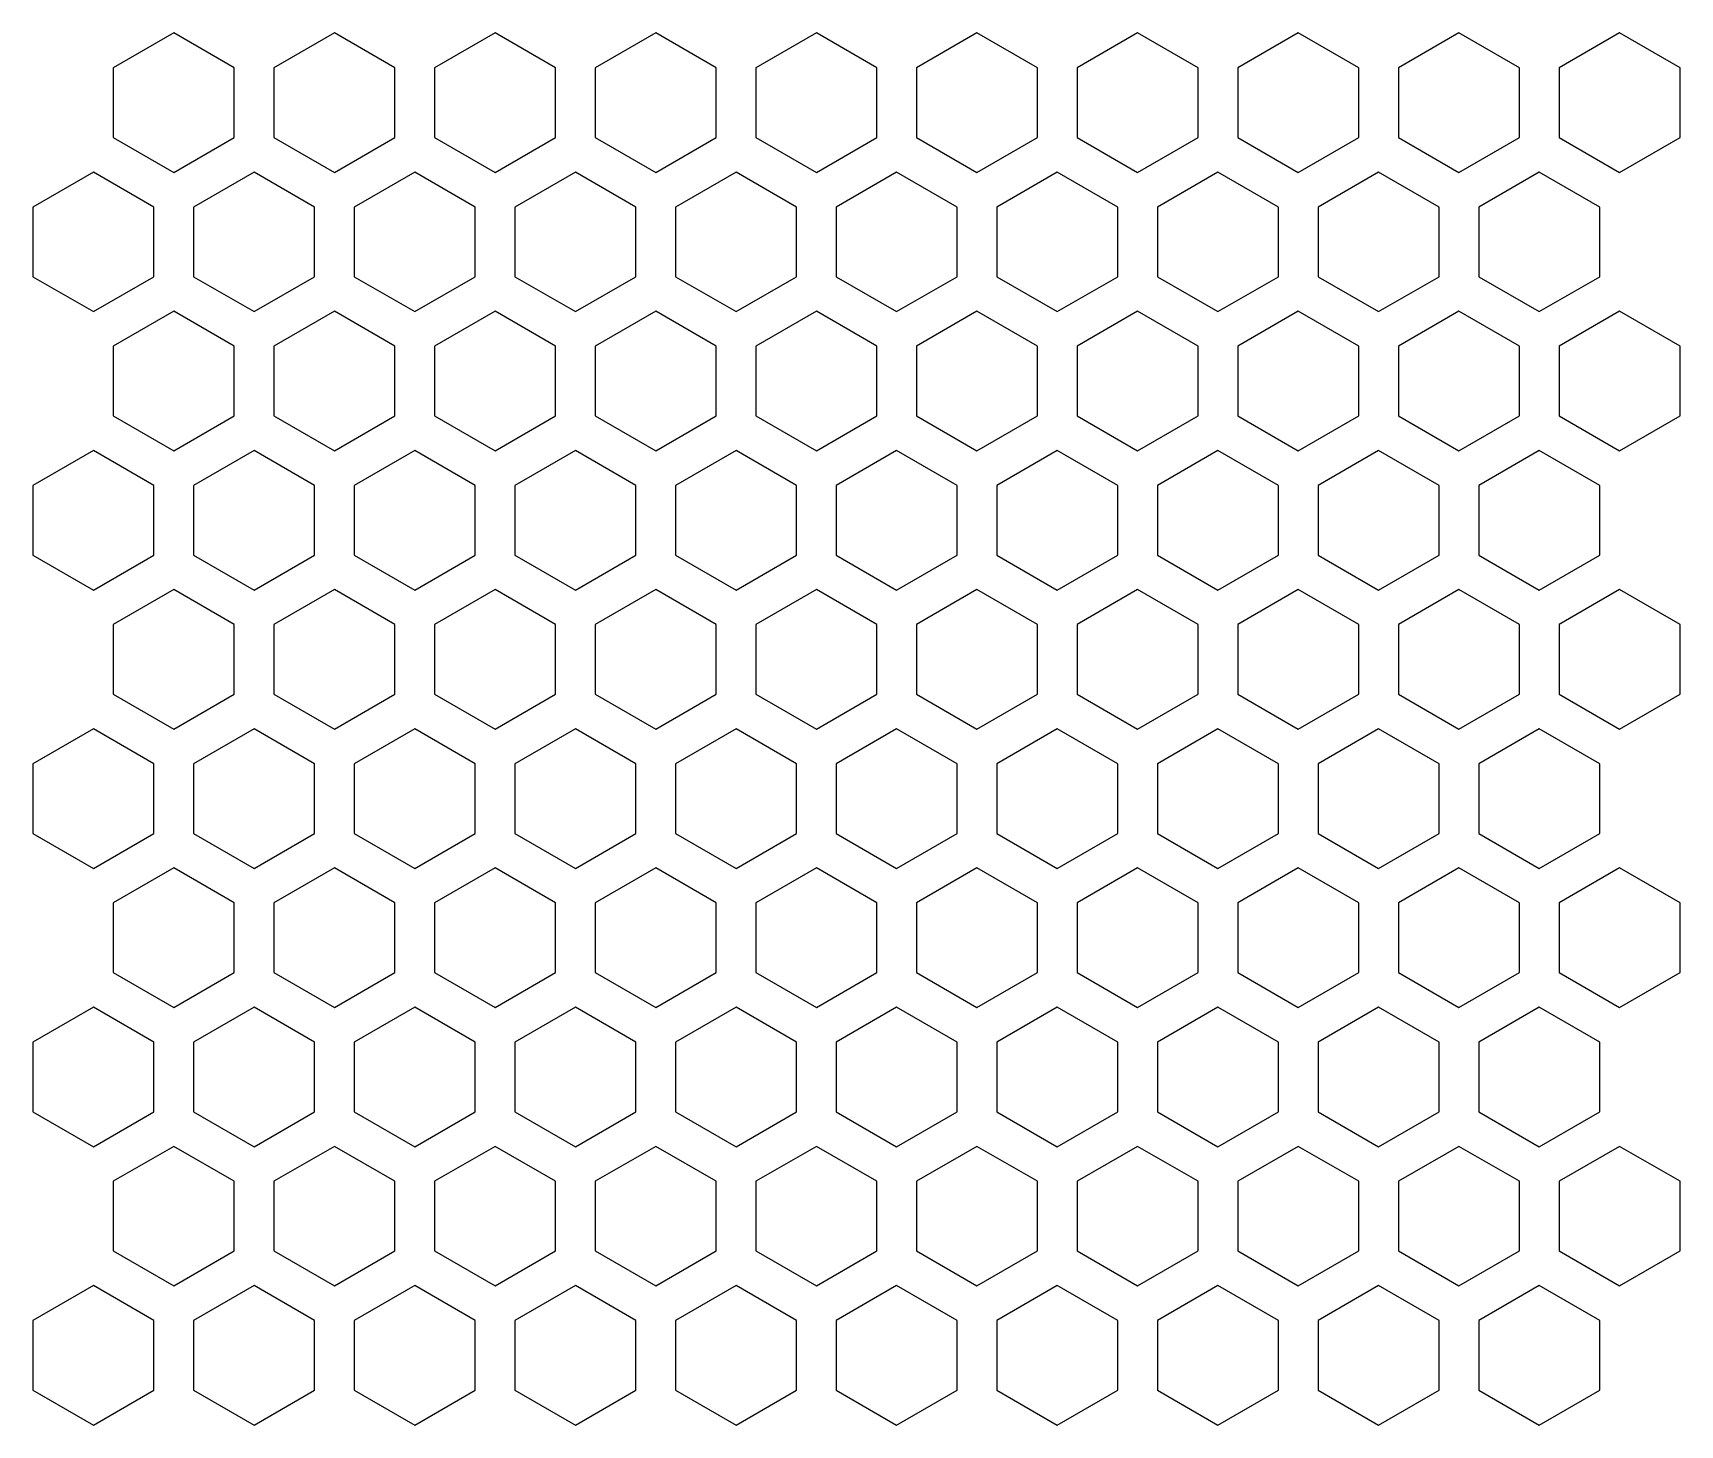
# Model space of a CAD drawing. Header units: millimetres. Extents: x -1.5 to 39.8, y -1.8 to 33.2.
import ezdxf

# ---------------------------------------------------------------- set-up
doc = ezdxf.new("R2010")
doc.units = ezdxf.units.MM
doc.layers.get('0').update_dxf_attribs({"linetype": 'CONTINUOUS'})

msp = doc.modelspace()

# ---------------------------------------------------------------- linework, layer by layer
for points in [[(3.531089, 32.294229), (2.015544, 33.169229), (0.5, 32.294229), (0.5, 30.544229), (2.015544, 29.669229), (3.531089, 30.544229)], [(7.562178, 32.294229), (6.046633, 33.169229), (4.531089, 32.294229), (4.531089, 30.544229), (6.046633, 29.669229), (7.562178, 30.544229)], [(11.593267, 32.294229), (10.077722, 33.169229), (8.562178, 32.294229), (8.562178, 30.544229), (10.077722, 29.669229), (11.593267, 30.544229)], [(15.624356, 32.294229), (14.108811, 33.169229), (12.593267, 32.294229), (12.593267, 30.544229), (14.108811, 29.669229), (15.624356, 30.544229)], [(19.655445, 32.294229), (18.1399, 33.169229), (16.624356, 32.294229), (16.624356, 30.544229), (18.1399, 29.669229), (19.655445, 30.544229)], [(23.686533, 32.294229), (22.170989, 33.169229), (20.655445, 32.294229), (20.655445, 30.544229), (22.170989, 29.669229), (23.686533, 30.544229)], [(27.717622, 32.294229), (26.202078, 33.169229), (24.686533, 32.294229), (24.686533, 30.544229), (26.202078, 29.669229), (27.717622, 30.544229)], [(31.748711, 32.294229), (30.233167, 33.169229), (28.717622, 32.294229), (28.717622, 30.544229), (30.233167, 29.669229), (31.748711, 30.544229)], [(35.7798, 32.294229), (34.264256, 33.169229), (32.748711, 32.294229), (32.748711, 30.544229), (34.264256, 29.669229), (35.7798, 30.544229)], [(39.810889, 32.294229), (38.295345, 33.169229), (36.7798, 32.294229), (36.7798, 30.544229), (38.295345, 29.669229), (39.810889, 30.544229)], [(1.515544, 28.803203), (0, 29.678203), (-1.515544, 28.803203), (-1.515544, 27.053203), (0, 26.178203), (1.515544, 27.053203)], [(5.546633, 28.803203), (4.031089, 29.678203), (2.515544, 28.803203), (2.515544, 27.053203), (4.031089, 26.178203), (5.546633, 27.053203)], [(9.577722, 28.803203), (8.062178, 29.678203), (6.546633, 28.803203), (6.546633, 27.053203), (8.062178, 26.178203), (9.577722, 27.053203)], [(13.608811, 28.803203), (12.093267, 29.678203), (10.577722, 28.803203), (10.577722, 27.053203), (12.093267, 26.178203), (13.608811, 27.053203)], [(17.6399, 28.803203), (16.124356, 29.678203), (14.608811, 28.803203), (14.608811, 27.053203), (16.124356, 26.178203), (17.6399, 27.053203)], [(21.670989, 28.803203), (20.155445, 29.678203), (18.6399, 28.803203), (18.6399, 27.053203), (20.155445, 26.178203), (21.670989, 27.053203)], [(25.702078, 28.803203), (24.186533, 29.678203), (22.670989, 28.803203), (22.670989, 27.053203), (24.186533, 26.178203), (25.702078, 27.053203)], [(29.733167, 28.803203), (28.217622, 29.678203), (26.702078, 28.803203), (26.702078, 27.053203), (28.217622, 26.178203), (29.733167, 27.053203)], [(33.764256, 28.803203), (32.248711, 29.678203), (30.733167, 28.803203), (30.733167, 27.053203), (32.248711, 26.178203), (33.764256, 27.053203)], [(37.795345, 28.803203), (36.2798, 29.678203), (34.764256, 28.803203), (34.764256, 27.053203), (36.2798, 26.178203), (37.795345, 27.053203)], [(3.531089, 25.312178), (2.015544, 26.187178), (0.5, 25.312178), (0.5, 23.562178), (2.015544, 22.687178), (3.531089, 23.562178)], [(7.562178, 25.312178), (6.046633, 26.187178), (4.531089, 25.312178), (4.531089, 23.562178), (6.046633, 22.687178), (7.562178, 23.562178)], [(11.593267, 25.312178), (10.077722, 26.187178), (8.562178, 25.312178), (8.562178, 23.562178), (10.077722, 22.687178), (11.593267, 23.562178)], [(15.624356, 25.312178), (14.108811, 26.187178), (12.593267, 25.312178), (12.593267, 23.562178), (14.108811, 22.687178), (15.624356, 23.562178)], [(19.655445, 25.312178), (18.1399, 26.187178), (16.624356, 25.312178), (16.624356, 23.562178), (18.1399, 22.687178), (19.655445, 23.562178)], [(23.686533, 25.312178), (22.170989, 26.187178), (20.655445, 25.312178), (20.655445, 23.562178), (22.170989, 22.687178), (23.686533, 23.562178)], [(27.717622, 25.312178), (26.202078, 26.187178), (24.686533, 25.312178), (24.686533, 23.562178), (26.202078, 22.687178), (27.717622, 23.562178)], [(31.748711, 25.312178), (30.233167, 26.187178), (28.717622, 25.312178), (28.717622, 23.562178), (30.233167, 22.687178), (31.748711, 23.562178)], [(35.7798, 25.312178), (34.264256, 26.187178), (32.748711, 25.312178), (32.748711, 23.562178), (34.264256, 22.687178), (35.7798, 23.562178)], [(39.810889, 25.312178), (38.295345, 26.187178), (36.7798, 25.312178), (36.7798, 23.562178), (38.295345, 22.687178), (39.810889, 23.562178)], [(1.515544, 21.821152), (0, 22.696152), (-1.515544, 21.821152), (-1.515544, 20.071152), (0, 19.196152), (1.515544, 20.071152)], [(5.546633, 21.821152), (4.031089, 22.696152), (2.515544, 21.821152), (2.515544, 20.071152), (4.031089, 19.196152), (5.546633, 20.071152)], [(9.577722, 21.821152), (8.062178, 22.696152), (6.546633, 21.821152), (6.546633, 20.071152), (8.062178, 19.196152), (9.577722, 20.071152)], [(13.608811, 21.821152), (12.093267, 22.696152), (10.577722, 21.821152), (10.577722, 20.071152), (12.093267, 19.196152), (13.608811, 20.071152)], [(17.6399, 21.821152), (16.124356, 22.696152), (14.608811, 21.821152), (14.608811, 20.071152), (16.124356, 19.196152), (17.6399, 20.071152)], [(21.670989, 21.821152), (20.155445, 22.696152), (18.6399, 21.821152), (18.6399, 20.071152), (20.155445, 19.196152), (21.670989, 20.071152)], [(25.702078, 21.821152), (24.186533, 22.696152), (22.670989, 21.821152), (22.670989, 20.071152), (24.186533, 19.196152), (25.702078, 20.071152)], [(29.733167, 21.821152), (28.217622, 22.696152), (26.702078, 21.821152), (26.702078, 20.071152), (28.217622, 19.196152), (29.733167, 20.071152)], [(33.764256, 21.821152), (32.248711, 22.696152), (30.733167, 21.821152), (30.733167, 20.071152), (32.248711, 19.196152), (33.764256, 20.071152)], [(37.795345, 21.821152), (36.2798, 22.696152), (34.764256, 21.821152), (34.764256, 20.071152), (36.2798, 19.196152), (37.795345, 20.071152)], [(3.531089, 18.330127), (2.015544, 19.205127), (0.5, 18.330127), (0.5, 16.580127), (2.015544, 15.705127), (3.531089, 16.580127)], [(7.562178, 18.330127), (6.046633, 19.205127), (4.531089, 18.330127), (4.531089, 16.580127), (6.046633, 15.705127), (7.562178, 16.580127)], [(11.593267, 18.330127), (10.077722, 19.205127), (8.562178, 18.330127), (8.562178, 16.580127), (10.077722, 15.705127), (11.593267, 16.580127)], [(15.624356, 18.330127), (14.108811, 19.205127), (12.593267, 18.330127), (12.593267, 16.580127), (14.108811, 15.705127), (15.624356, 16.580127)], [(19.655445, 18.330127), (18.1399, 19.205127), (16.624356, 18.330127), (16.624356, 16.580127), (18.1399, 15.705127), (19.655445, 16.580127)], [(23.686533, 18.330127), (22.170989, 19.205127), (20.655445, 18.330127), (20.655445, 16.580127), (22.170989, 15.705127), (23.686533, 16.580127)], [(27.717622, 18.330127), (26.202078, 19.205127), (24.686533, 18.330127), (24.686533, 16.580127), (26.202078, 15.705127), (27.717622, 16.580127)], [(31.748711, 18.330127), (30.233167, 19.205127), (28.717622, 18.330127), (28.717622, 16.580127), (30.233167, 15.705127), (31.748711, 16.580127)], [(35.7798, 18.330127), (34.264256, 19.205127), (32.748711, 18.330127), (32.748711, 16.580127), (34.264256, 15.705127), (35.7798, 16.580127)], [(39.810889, 18.330127), (38.295345, 19.205127), (36.7798, 18.330127), (36.7798, 16.580127), (38.295345, 15.705127), (39.810889, 16.580127)], [(1.515544, 14.839102), (0, 15.714102), (-1.515544, 14.839102), (-1.515544, 13.089102), (0, 12.214102), (1.515544, 13.089102)], [(5.546633, 14.839102), (4.031089, 15.714102), (2.515544, 14.839102), (2.515544, 13.089102), (4.031089, 12.214102), (5.546633, 13.089102)], [(9.577722, 14.839102), (8.062178, 15.714102), (6.546633, 14.839102), (6.546633, 13.089102), (8.062178, 12.214102), (9.577722, 13.089102)], [(13.608811, 14.839102), (12.093267, 15.714102), (10.577722, 14.839102), (10.577722, 13.089102), (12.093267, 12.214102), (13.608811, 13.089102)], [(17.6399, 14.839102), (16.124356, 15.714102), (14.608811, 14.839102), (14.608811, 13.089102), (16.124356, 12.214102), (17.6399, 13.089102)], [(21.670989, 14.839102), (20.155445, 15.714102), (18.6399, 14.839102), (18.6399, 13.089102), (20.155445, 12.214102), (21.670989, 13.089102)], [(25.702078, 14.839102), (24.186533, 15.714102), (22.670989, 14.839102), (22.670989, 13.089102), (24.186533, 12.214102), (25.702078, 13.089102)], [(29.733167, 14.839102), (28.217622, 15.714102), (26.702078, 14.839102), (26.702078, 13.089102), (28.217622, 12.214102), (29.733167, 13.089102)], [(33.764256, 14.839102), (32.248711, 15.714102), (30.733167, 14.839102), (30.733167, 13.089102), (32.248711, 12.214102), (33.764256, 13.089102)], [(37.795345, 14.839102), (36.2798, 15.714102), (34.764256, 14.839102), (34.764256, 13.089102), (36.2798, 12.214102), (37.795345, 13.089102)], [(3.531089, 11.348076), (2.015544, 12.223076), (0.5, 11.348076), (0.5, 9.598076), (2.015544, 8.723076), (3.531089, 9.598076)], [(7.562178, 11.348076), (6.046633, 12.223076), (4.531089, 11.348076), (4.531089, 9.598076), (6.046633, 8.723076), (7.562178, 9.598076)], [(11.593267, 11.348076), (10.077722, 12.223076), (8.562178, 11.348076), (8.562178, 9.598076), (10.077722, 8.723076), (11.593267, 9.598076)], [(15.624356, 11.348076), (14.108811, 12.223076), (12.593267, 11.348076), (12.593267, 9.598076), (14.108811, 8.723076), (15.624356, 9.598076)], [(19.655445, 11.348076), (18.1399, 12.223076), (16.624356, 11.348076), (16.624356, 9.598076), (18.1399, 8.723076), (19.655445, 9.598076)], [(23.686533, 11.348076), (22.170989, 12.223076), (20.655445, 11.348076), (20.655445, 9.598076), (22.170989, 8.723076), (23.686533, 9.598076)], [(27.717622, 11.348076), (26.202078, 12.223076), (24.686533, 11.348076), (24.686533, 9.598076), (26.202078, 8.723076), (27.717622, 9.598076)], [(31.748711, 11.348076), (30.233167, 12.223076), (28.717622, 11.348076), (28.717622, 9.598076), (30.233167, 8.723076), (31.748711, 9.598076)], [(35.7798, 11.348076), (34.264256, 12.223076), (32.748711, 11.348076), (32.748711, 9.598076), (34.264256, 8.723076), (35.7798, 9.598076)], [(39.810889, 11.348076), (38.295345, 12.223076), (36.7798, 11.348076), (36.7798, 9.598076), (38.295345, 8.723076), (39.810889, 9.598076)], [(1.515544, 7.857051), (0, 8.732051), (-1.515544, 7.857051), (-1.515544, 6.107051), (0, 5.232051), (1.515544, 6.107051)], [(5.546633, 7.857051), (4.031089, 8.732051), (2.515544, 7.857051), (2.515544, 6.107051), (4.031089, 5.232051), (5.546633, 6.107051)], [(9.577722, 7.857051), (8.062178, 8.732051), (6.546633, 7.857051), (6.546633, 6.107051), (8.062178, 5.232051), (9.577722, 6.107051)], [(13.608811, 7.857051), (12.093267, 8.732051), (10.577722, 7.857051), (10.577722, 6.107051), (12.093267, 5.232051), (13.608811, 6.107051)], [(17.6399, 7.857051), (16.124356, 8.732051), (14.608811, 7.857051), (14.608811, 6.107051), (16.124356, 5.232051), (17.6399, 6.107051)], [(21.670989, 7.857051), (20.155445, 8.732051), (18.6399, 7.857051), (18.6399, 6.107051), (20.155445, 5.232051), (21.670989, 6.107051)], [(25.702078, 7.857051), (24.186533, 8.732051), (22.670989, 7.857051), (22.670989, 6.107051), (24.186533, 5.232051), (25.702078, 6.107051)], [(29.733167, 7.857051), (28.217622, 8.732051), (26.702078, 7.857051), (26.702078, 6.107051), (28.217622, 5.232051), (29.733167, 6.107051)], [(33.764256, 7.857051), (32.248711, 8.732051), (30.733167, 7.857051), (30.733167, 6.107051), (32.248711, 5.232051), (33.764256, 6.107051)], [(37.795345, 7.857051), (36.2798, 8.732051), (34.764256, 7.857051), (34.764256, 6.107051), (36.2798, 5.232051), (37.795345, 6.107051)], [(3.531089, 4.366025), (2.015544, 5.241025), (0.5, 4.366025), (0.5, 2.616025), (2.015544, 1.741025), (3.531089, 2.616025)], [(7.562178, 4.366025), (6.046633, 5.241025), (4.531089, 4.366025), (4.531089, 2.616025), (6.046633, 1.741025), (7.562178, 2.616025)], [(11.593267, 4.366025), (10.077722, 5.241025), (8.562178, 4.366025), (8.562178, 2.616025), (10.077722, 1.741025), (11.593267, 2.616025)], [(15.624356, 4.366025), (14.108811, 5.241025), (12.593267, 4.366025), (12.593267, 2.616025), (14.108811, 1.741025), (15.624356, 2.616025)], [(19.655445, 4.366025), (18.1399, 5.241025), (16.624356, 4.366025), (16.624356, 2.616025), (18.1399, 1.741025), (19.655445, 2.616025)], [(23.686533, 4.366025), (22.170989, 5.241025), (20.655445, 4.366025), (20.655445, 2.616025), (22.170989, 1.741025), (23.686533, 2.616025)], [(27.717622, 4.366025), (26.202078, 5.241025), (24.686533, 4.366025), (24.686533, 2.616025), (26.202078, 1.741025), (27.717622, 2.616025)], [(31.748711, 4.366025), (30.233167, 5.241025), (28.717622, 4.366025), (28.717622, 2.616025), (30.233167, 1.741025), (31.748711, 2.616025)], [(35.7798, 4.366025), (34.264256, 5.241025), (32.748711, 4.366025), (32.748711, 2.616025), (34.264256, 1.741025), (35.7798, 2.616025)], [(39.810889, 4.366025), (38.295345, 5.241025), (36.7798, 4.366025), (36.7798, 2.616025), (38.295345, 1.741025), (39.810889, 2.616025)], [(1.515544, 0.875), (0, 1.75), (-1.515544, 0.875), (-1.515544, -0.875), (0, -1.75), (1.515544, -0.875)], [(5.546633, 0.875), (4.031089, 1.75), (2.515544, 0.875), (2.515544, -0.875), (4.031089, -1.75), (5.546633, -0.875)], [(9.577722, 0.875), (8.062178, 1.75), (6.546633, 0.875), (6.546633, -0.875), (8.062178, -1.75), (9.577722, -0.875)], [(13.608811, 0.875), (12.093267, 1.75), (10.577722, 0.875), (10.577722, -0.875), (12.093267, -1.75), (13.608811, -0.875)], [(17.6399, 0.875), (16.124356, 1.75), (14.608811, 0.875), (14.608811, -0.875), (16.124356, -1.75), (17.6399, -0.875)], [(21.670989, 0.875), (20.155445, 1.75), (18.6399, 0.875), (18.6399, -0.875), (20.155445, -1.75), (21.670989, -0.875)], [(25.702078, 0.875), (24.186533, 1.75), (22.670989, 0.875), (22.670989, -0.875), (24.186533, -1.75), (25.702078, -0.875)], [(29.733167, 0.875), (28.217622, 1.75), (26.702078, 0.875), (26.702078, -0.875), (28.217622, -1.75), (29.733167, -0.875)], [(33.764256, 0.875), (32.248711, 1.75), (30.733167, 0.875), (30.733167, -0.875), (32.248711, -1.75), (33.764256, -0.875)], [(37.795345, 0.875), (36.2798, 1.75), (34.764256, 0.875), (34.764256, -0.875), (36.2798, -1.75), (37.795345, -0.875)]]:
    msp.add_lwpolyline(points, close=True)

doc.saveas('drawing.dxf')
